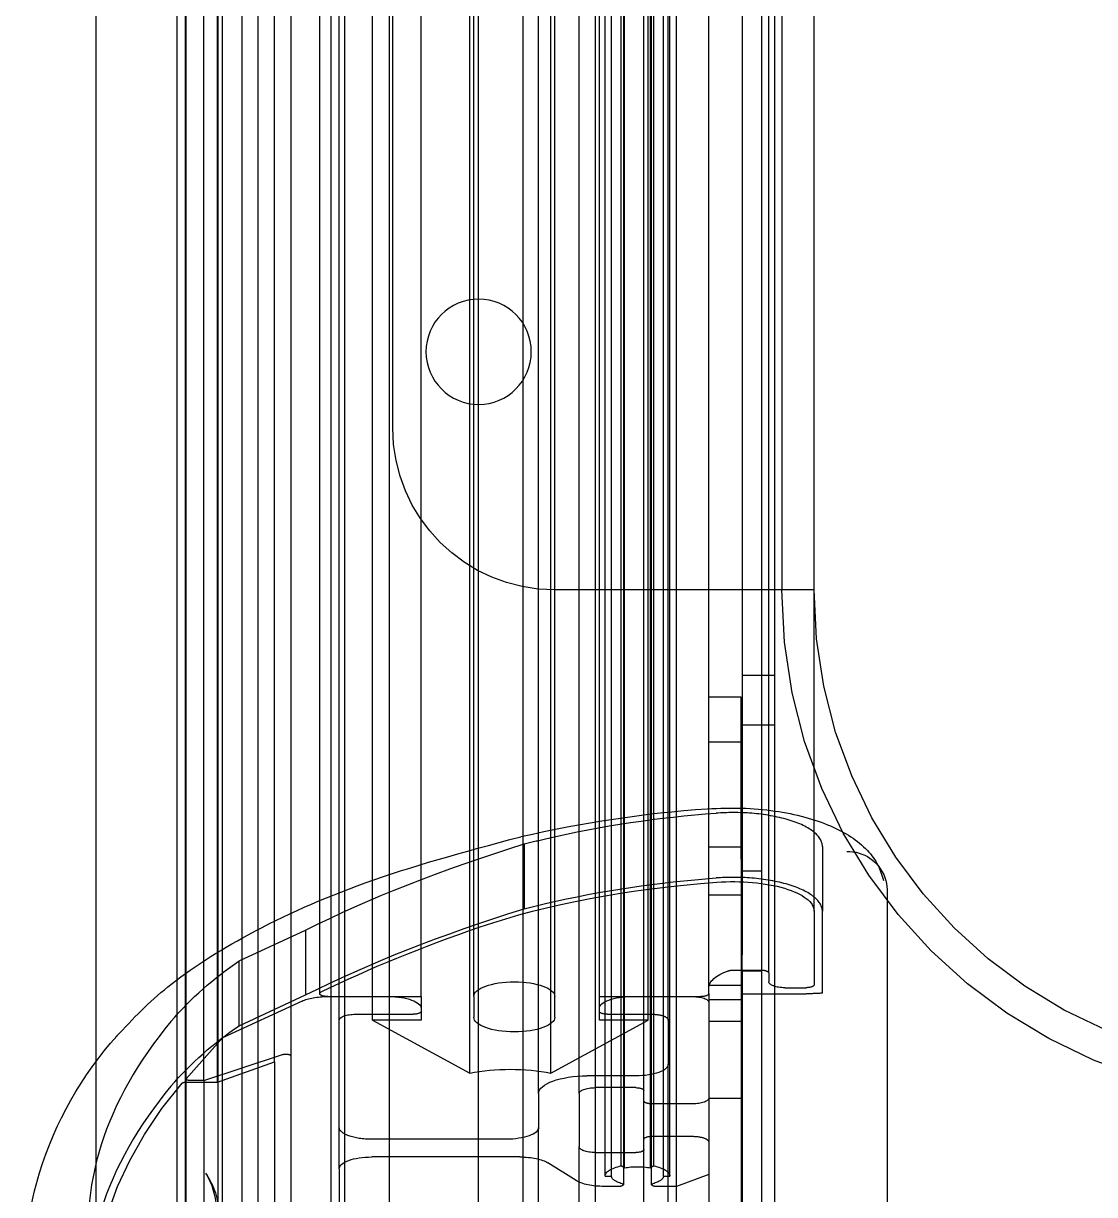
# Model space of a CAD drawing. Extents: x 2698 to 184165, y 3805 to 33846.
# Drawn here: x 162614.01 to 162620.62, y 29712.66 to 29719.89 of the extents above; entities that cross this region are included whole.
import ezdxf

# ---------------------------------------------------------------- set-up
doc = ezdxf.new("R2010")
doc.units = 0
doc.header["$LTSCALE"] = 2
doc.linetypes.add('HIDDEN2', pattern=[4.7625, 3.175, -1.5875])
doc.layers.get('0').update_dxf_attribs({"color": 252, "linetype": 'CONTINUOUS'})
doc.layers.add('_MCA-0-MIM', color=252, linetype='CONTINUOUS', lineweight=18)
for name, color, linetype in [('EMBOUT_90°', 252, 'CONTINUOUS'), ('JONC_ISOGAINE_20', 252, 'CONTINUOUS'), ('JONC_MAIN_COURAN', 252, 'CONTINUOUS'), ('Planogram', 252, 'CONTINUOUS'), ('PROFIL_ALCAN_20°', 252, 'CONTINUOUS'), ('T01264__', 252, 'CONTINUOUS'), ('X5B4009B+2', 252, 'CONTINUOUS'), ('X5C4000B+2', 252, 'CONTINUOUS')]:
    doc.layers.add(name, color=color, linetype=linetype)
doc.styles.get("Standard").update_dxf_attribs({"font": 'arial.ttf'})

# ---------------------------------------------------------------- blocks, each defined once
blk = doc.blocks.new('250 cm kasa')
at = {"layer": 'EMBOUT_90°', "linetype": 'HIDDEN2', "ltscale": 25.4}
for p, q in [((92.2341, 12.7576), (92.2341, 13.7576)), ((92.2341, 13.7576), (92.4341, 13.7576)), ((92.4341, 13.4826), (92.2341, 13.4826)), ((91.7332, 12.8371), (91.7332, 12.4371)), ((92.2341, 12.8326), (92.4341, 12.8326)), ((93.574, 12.8522), (93.574, 12.4522)), ((92.2341, 12.7576), (92.2341, 11.9276)), ((92.4341, 12.5376), (92.2341, 12.5376)), ((91.7332, 11.9313), (91.7332, 12.4371)), ((95.3327, 12.1306), (94.9231, 12.3204)), ((94.9231, 12.3204), (94.9231, 11.9204)), ((95.3327, 11.7306), (95.3327, 12.1306)), ((92.2341, 11.9776), (92.4341, 11.9776)), ((92.4341, 11.9285), (92.4341, 11.8912)), ((92.2341, 11.9276), (91.8332, 11.9276)), ((92.2341, 11.9276), (92.2341, 8.2076)), ((92.4341, 11.8912), (92.2341, 11.8912)), ((92.4341, 11.8912), (92.4341, 10.6376)), ((95.3327, 11.7306), (94.9231, 11.9204)), ((92.4341, 11.7576), (92.2341, 11.7576)), ((92.4341, 11.2826), (92.2341, 11.2826))]:
    blk.add_line(p, q, dxfattribs=at)
at = {"layer": 'EMBOUT_90°', "linetype": 'Continuous', "ltscale": 25.4}
blk.add_line((91.3332, 12.571), (91.3332, 8.2076), dxfattribs=at)
at = {"layer": 'EMBOUT_90°', "linetype": 'HIDDEN2', "ltscale": 25.4}
for centre, radius, start, end in [((91.9177, 6.2951), 6.7635, 76.97574, 86.01263), ((91.2324, 3.5834), 9.56, 75.82179, 76.63635), ((91.5759, 12.5632), 0.2428, 88.27456, 160.10862), ((91.9177, 5.8951), 6.7635, 76.97574, 86.01263), ((91.2324, 3.1834), 9.56, 75.82179, 76.63635), ((94.0924, 10.3095), 2.2033, 41.08046, 55.74161), ((94.0924, 9.9095), 2.2033, 41.08046, 55.74161), ((95.9184, 10.5552), 0.4623, 145.04343, 178.96713), ((95.9439, 10.5758), 0.473, 149.91052, 151.79997), ((94.392, 10.1536), 2.2723, 1.77302, 17.0906)]:
    blk.add_arc(centre, radius, start, end, dxfattribs=at)
at = {"layer": 'EMBOUT_90°', "linetype": 'Continuous', "ltscale": 25.4}
for centre, radius, start, end in [((91.9261, 5.6878), 7.3999, 76.97755, 85.98904), ((91.5759, 12.5632), 0.2428, 160.10862, 178.16379), ((94.392, 10.1536), 2.2723, 17.0906, 41.80912), ((95.9439, 10.5758), 0.473, 151.79997, 181.6842)]:
    blk.add_arc(centre, radius, start, end, dxfattribs=at)
at = {"layer": 'EMBOUT_90°', "linetype": 'HIDDEN2', "ltscale": 25.4}
for centre, major_axis, start_param, end_param in [((88.0093, 10.4896), (8.55, 0), 0.628983, 0.862108), ((88.0093, 10.0896), (8.55, 0), 0.628983, 0.862108), ((91.8332, 12.1096), (-0.5, 0), 1.369438, 1.570796)]:
    blk.add_ellipse(centre, major_axis=major_axis, ratio=0.36397, start_param=start_param, end_param=end_param, dxfattribs=at)
at = {"layer": 'EMBOUT_90°', "linetype": 'Continuous', "ltscale": 25.4}
for points, knots in [([(92.4437, 13.0695), (92.366, 13.0731), (92.2368, 13.0779), (92.0267, 13.0595), (91.8422, 13.0224), (91.6363, 12.9521), (91.4812, 12.8531), (91.3855, 12.7265), (91.3664, 12.6627), (91.3564, 12.627)], [0, 0, 0, 0, 0.152889, 0.297791, 0.435637, 0.566375, 0.80223, 0.90638, 1, 1, 1, 1]), ([(96.092, 11.661), (95.9849, 11.7765), (95.7842, 11.9854), (95.2734, 12.3129), (94.5489, 12.6376), (93.9605, 12.7995), (93.5935, 12.8973)], [0, 0, 0, 0, 0.207388, 0.444129, 0.708817, 1, 1, 1, 1])]:
    blk.add_open_spline(points, degree=3, knots=knots, dxfattribs=at)
at = {"layer": 'EMBOUT_90°', "linetype": 'HIDDEN2', "ltscale": 25.4}
for points, knots in [([(91.7332, 12.8371), (91.7332, 12.8651), (91.7486, 12.8959), (91.8201, 12.9544), (91.8763, 12.9814), (92.0127, 13.0219), (92.0918, 13.0353), (92.2462, 13.0477), (92.3214, 13.0471), (92.3881, 13.0422)], [0, 0, 0, 0, 0.25, 0.25, 0.5, 0.5, 0.75, 0.75, 1, 1, 1, 1]), ([(91.7332, 12.4371), (91.7332, 12.4651), (91.7486, 12.4959), (91.8201, 12.5544), (91.8763, 12.5814), (92.0127, 12.6219), (92.0918, 12.6353), (92.2462, 12.6477), (92.3214, 12.6471), (92.3881, 12.6422)], [0, 0, 0, 0, 0.25, 0.25, 0.5, 0.5, 0.75, 0.75, 1, 1, 1, 1]), ([(95.7533, 11.7574), (95.9552, 11.5118), (96.1015, 11.2557), (96.2663, 10.7338), (96.2849, 10.468), (96.1907, 9.9395), (96.0779, 9.6769), (95.783, 9.2457), (95.6329, 9.073), (95.4566, 8.9059)], [0, 0, 0, 0, 0.270843, 0.270843, 0.541686, 0.541686, 0.812529, 0.812529, 1, 1, 1, 1]), ([(95.7533, 11.3574), (95.9552, 11.1118), (96.1015, 10.8557), (96.2663, 10.3338), (96.2849, 10.068), (96.1907, 9.5395), (96.0779, 9.2769), (95.783, 8.8457), (95.6329, 8.673), (95.4566, 8.5059)], [0, 0, 0, 0, 0.270843, 0.270843, 0.541686, 0.541686, 0.812529, 0.812529, 1, 1, 1, 1])]:
    blk.add_open_spline(points, degree=3, knots=knots, dxfattribs=at)
at = {"layer": 'JONC_ISOGAINE_20', "linetype": 'HIDDEN2', "ltscale": 25.4}
for p, q in [((95.1141, 11.5081), (95.1141, 69.2706)), ((95.2141, 9.8171), (95.2141, 69.2706)), ((95.4621, 8.7973), (95.4621, 69.2706)), ((95.4666, 11.3814), (95.4666, 69.2706)), ((95.7141, 9.6351), (95.7141, 69.2706)), ((95.1141, 11.5081), (95.1141, 9.7261)), ((95.4666, 11.3814), (95.1141, 11.5081)), ((96.2141, 10.0901), (96.2141, 11.4572)), ((95.6651, 11.3814), (95.4666, 11.3814))]:
    blk.add_line(p, q, dxfattribs=at)
at = {"layer": 'JONC_ISOGAINE_20', "linetype": 'Continuous', "ltscale": 25.4}
blk.add_line((96.2141, 11.4572), (96.2141, 68.8706), dxfattribs=at)
at = {"layer": 'JONC_ISOGAINE_20', "linetype": 'HIDDEN2', "ltscale": 25.4}
for centre, major_axis, start_param, end_param in [((95.6651, 11.3741), (0.02, 0), 0.297632, 1.570796), ((84.1641, 10.0901), (-12.05, 0), 2.843603, 3.439225)]:
    blk.add_ellipse(centre, major_axis=major_axis, ratio=0.36397, start_param=start_param, end_param=end_param, dxfattribs=at)
at = {"layer": 'JONC_MAIN_COURAN', "linetype": 'HIDDEN2', "ltscale": 25.4}
for p, q in [((92.0641, 12.0558), (92.0641, 69.2706)), ((92.4341, 11.9649), (92.4341, 69.2706)), ((92.8091, 11.7647), (92.8091, 69.2706)), ((93.1091, 11.9103), (93.1091, 69.2706)), ((93.3841, 11.9103), (93.3841, 69.2706)), ((93.4091, 11.4371), (93.4091, 69.2706)), ((93.8841, 11.9103), (93.8841, 69.2706)), ((93.9091, 11.4371), (93.9091, 69.2706)), ((94.2091, 11.9103), (94.2091, 69.2706)), ((94.5091, 11.7647), (94.5091, 69.2706)), ((91.7841, 12.4379), (91.7841, 12.9983)), ((91.7841, 12.4379), (91.7841, 11.9831)), ((94.8352, 11.9285), (94.8352, 12.4876)), ((92.279, 12.074), (92.1141, 12.074)), ((92.0641, 12.0558), (92.0641, 12.0013)), ((91.9641, 11.9649), (91.8341, 11.9649)), ((92.4341, 11.9285), (92.4341, 11.9649)), ((93.1091, 11.9103), (92.4841, 11.9103)), ((93.1091, 11.7647), (93.1091, 11.9103)), ((93.3841, 11.7829), (93.3841, 11.9103)), ((93.8841, 11.9103), (93.8841, 11.7829)), ((94.7852, 11.9103), (94.2091, 11.9103)), ((94.2091, 11.9103), (94.2091, 11.7647)), ((93.4091, 11.4371), (92.8091, 11.7647)), ((92.8091, 11.7647), (93.1091, 11.7647)), ((94.5091, 11.7647), (93.9091, 11.4371)), ((94.2091, 11.7647), (94.5091, 11.7647))]:
    blk.add_line(p, q, dxfattribs=at)
at = {"layer": 'JONC_MAIN_COURAN', "linetype": 'Continuous', "ltscale": 25.4}
for p, q in [((91.7841, 12.9983), (91.7841, 68.8706)), ((94.8352, 12.4876), (94.8352, 68.8706))]:
    blk.add_line(p, q, dxfattribs=at)
at = {"layer": 'JONC_MAIN_COURAN', "linetype": 'HIDDEN2', "ltscale": 25.4}
for centre, major_axis, start_param, end_param in [((92.2841, 12.4379), (0.5, 0), 1.369868, 3.141593), ((91.7851, 11.5463), (3, 0), 0.81434, 1.369868), ((88.0102, 10.0904), (8.5, 0), 0.640546, 0.81434), ((92.1141, 12.0558), (0.05, 0), 1.570796, 3.141593), ((92.279, 12.0558), (0.05, 0), 0.795603, 1.570796), ((91.9641, 12.0013), (0.1, 0), 4.712389, 6.283185), ((92.0341, 11.9649), (0.4, 0), 0, 0.795603), ((93.6341, 11.9103), (-0.25, 0), 3.141593, 6.283185), ((91.8341, 11.9831), (-0.05, 0), 0, 1.570796), ((92.4841, 11.9285), (-0.05, 0), 0, 1.570796), ((94.7852, 11.9285), (-0.05, 0), 1.570796, 3.782138), ((93.6341, 11.7829), (0.25, 0), 3.141593, 6.283185), ((93.6591, 11.2795), (0.5, 0), 1.047198, 2.094395)]:
    blk.add_ellipse(centre, major_axis=major_axis, ratio=0.36397, start_param=start_param, end_param=end_param, dxfattribs=at)
at = {"layer": 'PROFIL_ALCAN_20°', "linetype": 'HIDDEN2', "ltscale": 25.4}
for p, q in [((92.6341, 10.7383), (92.6341, 69.2706)), ((92.6741, 10.802), (92.6741, 69.2706)), ((92.6841, 11.7647), (92.6841, 69.2706)), ((92.7141, 10.802), (92.7141, 69.2706)), ((92.7741, 10.865), (92.7741, 69.2706)), ((92.7873, 10.7493), (92.7873, 69.2706)), ((92.7941, 10.8524), (92.7941, 69.2706)), ((92.8341, 11.3298), (92.8341, 69.2706)), ((92.9541, 10.8524), (92.9541, 69.2706)), ((92.9608, 69.2706), (92.9608, 10.7493)), ((92.9741, 10.865), (92.9741, 69.2706)), ((93.0341, 10.802), (93.0341, 69.2706)), ((93.0741, 10.802), (93.0741, 69.2706)), ((93.1341, 8.2706), (93.1341, 69.2706)), ((93.2341, 11.3116), (93.2341, 69.2706)), ((93.4841, 11.3116), (93.4841, 69.2706)), ((93.5791, 8.5254), (93.5791, 69.2706)), ((93.8541, 8.398), (93.8541, 69.2706)), ((94.4041, 8.398), (94.4041, 69.2706)), ((94.6791, 8.5254), (94.6791, 69.2706)), ((94.7141, 11.7647), (94.7141, 69.2706)), ((94.7641, 9.8393), (94.7641, 69.2706)), ((95.0141, 69.2706), (95.0141, 11.5445)), ((95.3141, 9.7174), (95.3141, 69.2706)), ((95.5498, 11.3931), (95.5498, 69.2706)), ((95.6637, 9.6355), (95.6637, 69.2706)), ((95.4341, 11.6555), (95.4341, 12.1892)), ((95.6599, 11.4003), (95.6599, 12.043)), ((92.9091, 11.9103), (92.5341, 11.9103)), ((94.7869, 11.9103), (94.4091, 11.9103)), ((94.9441, 11.8825), (95.4341, 11.6555)), ((93.0591, 11.8011), (92.7841, 11.8011)), ((94.6141, 11.8011), (94.2591, 11.8011)), ((92.6841, 11.7647), (92.6841, 11.4936)), ((94.7141, 11.1023), (94.7141, 11.7647)), ((95.4341, 8.5254), (95.4341, 11.6555)), ((95.4341, 11.6555), (95.6589, 11.4026)), ((95.0141, 11.5445), (95.0141, 9.6901)), ((95.5498, 11.3931), (95.0642, 11.5526)), ((92.6841, 9.8029), (92.6841, 11.4936)), ((92.8841, 11.4208), (93.1841, 11.4208)), ((95.5498, 11.3931), (95.5498, 8.7878)), ((95.5498, 11.3931), (95.6399, 11.3931)), ((95.6599, 8.7806), (95.6599, 11.4003)), ((92.8341, 11.2661), (92.8341, 11.3298)), ((92.8841, 11.348), (93.1341, 11.348)), ((93.2341, 11.3116), (93.2341, 10.984)), ((93.4841, 11.3116), (93.4841, 11.1023)), ((92.5345, 11.2479), (92.7841, 11.2479)), ((92.8341, 11.0295), (92.8341, 11.2661)), ((93.4841, 8.8548), (93.4841, 11.1023)), ((94.7141, 10.8475), (94.7141, 11.1023)), ((92.7841, 11.0477), (92.5345, 11.0477)), ((92.8341, 10.9658), (92.8341, 11.0295)), ((93.6841, 11.0295), (94.5141, 11.0295)), ((92.8341, 8.873), (92.8341, 10.9658)), ((93.1341, 10.9476), (92.8841, 10.9476)), ((93.2341, 8.8548), (93.2341, 10.984)), ((93.5995, 10.9203), (94.5141, 10.9203)), ((92.7741, 10.865), (92.7941, 10.8524)), ((92.9541, 10.8524), (92.9741, 10.865)), ((93.2531, 10.7747), (93.4263, 10.8839)), ((94.7141, 10.8475), (94.7141, 10.0031)), ((92.4341, 10.8111), (92.6341, 10.7383)), ((92.7141, 10.802), (92.6741, 10.802)), ((93.0741, 10.802), (93.0341, 10.802)), ((92.6341, 9.9667), (92.6341, 10.7383)), ((92.6341, 10.7383), (92.7615, 10.7383)), ((92.7788, 10.742), (92.7846, 10.7456)), ((92.9635, 10.7456), (92.9693, 10.742)), ((92.9866, 10.7383), (93.0799, 10.7383))]:
    blk.add_line(p, q, dxfattribs=at)
at = {"layer": 'PROFIL_ALCAN_20°', "linetype": 'Continuous', "ltscale": 25.4}
for p, q in [((95.4341, 12.1892), (95.4341, 68.8706)), ((95.6599, 12.043), (95.6599, 68.8706))]:
    blk.add_line(p, q, dxfattribs=at)
at = {"layer": 'PROFIL_ALCAN_20°', "linetype": 'HIDDEN2', "ltscale": 25.4}
for centre, major_axis, start_param, end_param in [((92.5341, 11.8739), (-0.1, 0), 4.712389, 6.283185), ((92.9091, 11.8375), (-0.2, 0), 3.141593, 4.712389), ((94.4091, 11.8375), (-0.2, 0), 4.712389, 6.283185), ((94.7869, 11.8375), (0.2, 0), 0.665969, 1.570796), ((92.7841, 11.7647), (0.1, 0), 1.570796, 3.141593), ((93.0591, 11.8193), (0.05, 0), 4.712389, 6.283185), ((94.2591, 11.8193), (0.05, 0), 3.141593, 4.712389), ((94.6141, 11.7647), (0.1, 0), 0, 1.570796), ((95.0441, 11.5445), (-0.03, 0), 3.978041, 6.283185), ((92.8841, 11.4936), (-0.2, 0), 0, 1.570796), ((93.1841, 11.3116), (-0.3, 0), 3.141593, 4.712389), ((95.6399, 11.4003), (-0.02, 0), 1.570796, 3.454514), ((92.5345, 11.2844), (-0.1004, 0), 0, 1.570796), ((92.8841, 11.3298), (-0.05, 0), 4.712389, 6.283185), ((93.1341, 11.3116), (-0.1, 0), 3.141593, 4.712389), ((92.7841, 11.2661), (-0.05, 0), 1.570796, 3.141593), ((93.6841, 11.1023), (-0.2, 0), 0, 1.570796), ((94.5141, 11.1023), (-0.2, 0), 1.570796, 3.141593), ((92.5345, 11.0111), (0.1004, 0), 1.570796, 3.141593), ((92.7841, 11.0295), (0.05, 0), 0, 1.570796), ((92.8841, 10.9658), (0.05, 0), 3.141593, 4.712389), ((93.1341, 10.984), (0.1, 0), 4.712389, 6.283185), ((93.5995, 10.8475), (-0.2, 0), 4.712389, 5.759586), ((94.5141, 10.8475), (-0.2, 0), 3.141593, 4.712389), ((92.8741, 10.802), (-0.2, 0), 5.235988, 6.283185), ((92.8741, 10.802), (-0.16, 0), 4.18879, 5.235988), ((92.8741, 10.802), (-0.2, 0), 3.141593, 4.18879), ((92.8741, 10.802), (0.16, 0), 3.141593, 4.077449), ((92.8741, 10.802), (0.16, 0), 5.347329, 6.283185), ((93.0799, 10.8111), (0.2, 0), 4.712389, 5.759586), ((92.7615, 10.7456), (0.02, 0), 4.712389, 5.759587), ((92.7673, 10.7493), (-0.02, 0), 2.617994, 4.077449), ((92.9808, 10.7493), (0.02, 0), 2.205736, 3.665191), ((92.9866, 10.7456), (0.02, 0), 3.665191, 4.712389)]:
    blk.add_ellipse(centre, major_axis=major_axis, ratio=0.36397, start_param=start_param, end_param=end_param, dxfattribs=at)
at = {"layer": 'T01264__', "linetype": 'HIDDEN2', "ltscale": 25.4}
for p, q in [((91.9841, 55.4706), (91.9841, 14.4206)), ((94.3841, 15.4206), (94.3841, 54.4706)), ((91.7841, 14.4206), (92.0841, 14.4206)), ((92.0841, 14.4206), (93.3841, 14.4206))]:
    blk.add_line(p, q, dxfattribs=at)
blk.add_circle((93.8541, 15.8906), 0.325, dxfattribs=at)
for centre, radius in [((93.3841, 15.4206), 1), ((88.8341, 14.4206), 2.95), ((88.8341, 14.4206), 3.15)]:
    blk.add_arc(centre, radius, 270, 0, dxfattribs=at)
at = {"layer": 'X5B4009B+2', "linetype": 'HIDDEN2', "ltscale": 25.4}
for p, q in [((92.1091, 56.2689), (92.1091, 12.1689)), ((92.2291, 56.2689), (92.2291, 12.1689)), ((92.2291, 13.8949), (92.1091, 13.8949)), ((92.1091, 13.5849), (92.2291, 13.5849)), ((92.1091, 12.6846), (92.2291, 12.6846)), ((92.1091, 12.1689), (92.1091, 12.0689)), ((92.2291, 12.0689), (92.2291, 12.1689)), ((92.1091, 12.0689), (92.1091, 9.0023)), ((92.2291, 12.0689), (92.1091, 12.0689)), ((92.1091, 12.0689), (92.1091, 12.0689)), ((92.2291, 12.0689), (92.2291, 9.0023)), ((92.2291, 12.0689), (92.2291, 12.0689))]:
    blk.add_line(p, q, dxfattribs=at)
at = {"layer": 'X5C4000B+2', "linetype": 'HIDDEN2', "ltscale": 25.4}
for p, q in [((92.0291, 66.2077), (92.0291, 9.4414)), ((92.1091, 13.8949), (92.0291, 13.8949)), ((92.0291, 13.5849), (92.1091, 13.5849))]:
    blk.add_line(p, q, dxfattribs=at)
at = {"layer": 'Planogram'}
for tag, p, height in [('KILITLI', (5.0163, 93.5299), 0.1), ('ALAN', (5.0163, 92.5299), 0.5), ('TIP', (5.0163, 91.5299), 0.5), ('ALT_TIP', (5.0163, 90.5299), 0.5), ('TANIM', (5.0163, 89.5299), 0.5), ('ALT_TANIM', (5.0163, 88.5299), 0.5), ('KAPAK', (5.0163, 87.5299), 0.5), ('YAPI', (5.0163, 86.5299), 0.5), ('KULLANIM_SEKLI', (5.0163, 85.5299), 0.5), ('KULLANIM', (5.0163, 84.5299), 0.5), ('DERINLIK', (5.0163, 83.5299), 0.5), ('UZUNLUK', (5.0163, 82.5299), 0.5), ('YUKSEKLIK', (5.0163, 81.5299), 0.5)]:
    blk.add_attdef(tag, p, '', height=height, dxfattribs=at)
blk = doc.blocks.new('ZEMİN KAT')
at = {"linetype": 'Continuous', "xscale": -1}
blk.add_blockref('250 cm kasa', (170137.2349, 29701.9724), dxfattribs=at)
for tag, p in [('PLN_ID', (172923.0706, 31560.2051)), ('UNITE_SAYISI', (174194.9469, 31176.653)), ('FORMAT', (174194.7527, 31176.8957)), ('PLANOGRAM_ADI', (174195.2762, 31176.2405)), ('GRUP', (174195.1125, 31176.4403)), ('PLN_ID', (173932.9621, 31088.798)), ('UNITE_SAYISI', (173764.2245, 30846.0265)), ('FORMAT', (173764.0303, 30846.2692)), ('PLANOGRAM_ADI', (173764.5537, 30845.6141)), ('GRUP', (173764.3901, 30845.8138)), ('PLN_ID', (173765.4314, 30824.2316)), ('PLN_ID', (173999.9017, 30002.6564)), ('UNITE_SAYISI', (170580.7787, 29917.2412)), ('FORMAT', (170580.5846, 29917.4839)), ('PLANOGRAM_ADI', (170581.108, 29916.8287)), ('GRUP', (170580.9444, 29917.0285)), ('PLN_ID', (170581.9856, 29895.4463)), ('UNITE_SAYISI', (169488.9659, 29510.3477)), ('FORMAT', (169488.7717, 29510.5904)), ('PLANOGRAM_ADI', (169489.2952, 29509.9352)), ('GRUP', (169489.1315, 29510.135)), ('PLN_ID', (169490.1728, 29488.5528)), ('UNITE_SAYISI', (173143.6062, 29324.158)), ('FORMAT', (173143.4121, 29324.4007)), ('PLANOGRAM_ADI', (173143.9355, 29323.7456)), ('GRUP', (173143.7719, 29323.9453)), ('PLN_ID', (173144.8131, 29302.3631))]:
    blk.add_attdef(tag, p, '', height=0.162, rotation=35.41823)
at = {"color": 252}
for tag, p in [('UNITE_SAYISI', (173517.8206, 30361.6406)), ('FORMAT', (173517.6264, 30361.8833)), ('PLANOGRAM_ADI', (173518.1499, 30361.2281)), ('GRUP', (173517.9862, 30361.4279)), ('PLN_ID', (173519.0275, 30339.8457)), ('UNITE_SAYISI', (174014.9028, 29570.9732)), ('FORMAT', (174014.7086, 29571.2159)), ('PLANOGRAM_ADI', (174015.2321, 29570.5607)), ('GRUP', (174015.0684, 29570.7605)), ('PLN_ID', (174016.1097, 29549.1783))]:
    blk.add_attdef(tag, p, '', height=0.162, rotation=35.41823, dxfattribs=at)
at = {"layer": 'Planogram'}
for tag, p, height, rotation in [('YUKSEKLIK', (172905.0485, 31699.5727), 0.5, 180), ('YUKSEKLIK', (173410.0485, 31699.5727), 0.5, 180), ('UZUNLUK', (172905.0485, 31698.5727), 0.5, 180), ('UZUNLUK', (173410.0485, 31698.5727), 0.5, 180), ('DERINLIK', (172905.0485, 31697.5727), 0.5, 180), ('DERINLIK', (173410.0485, 31697.5727), 0.5, 180), ('KULLANIM', (172905.0485, 31696.5727), 0.5, 180), ('KULLANIM', (173410.0485, 31696.5727), 0.5, 180), ('KULLANIM_SEKLI', (172905.0485, 31695.5727), 0.5, 180), ('KULLANIM_SEKLI', (173410.0485, 31695.5727), 0.5, 180), ('YAPI', (172905.0485, 31694.5727), 0.5, 180), ('YAPI', (173410.0485, 31694.5727), 0.5, 180), ('KAPAK', (172905.0485, 31693.5727), 0.5, 180), ('KAPAK', (173410.0485, 31693.5727), 0.5, 180), ('ALT_TANIM', (172905.0485, 31692.5727), 0.5, 180), ('ALT_TANIM', (173410.0485, 31692.5727), 0.5, 180), ('TANIM', (172905.0485, 31691.5727), 0.5, 180), ('TANIM', (173410.0485, 31691.5727), 0.5, 180), ('ALT_TIP', (172905.0485, 31690.5727), 0.5, 180), ('ALT_TIP', (173410.0485, 31690.5727), 0.5, 180), ('TIP', (172905.0485, 31689.5727), 0.5, 180), ('TIP', (173410.0485, 31689.5727), 0.5, 180), ('ALAN', (172905.0485, 31688.5727), 0.5, 180), ('ALAN', (173410.0485, 31688.5727), 0.5, 180), ('KILITLI', (172905.0485, 31687.5727), 0.1, 180), ('KILITLI', (173410.0485, 31687.5727), 0.1, 180), ('YUKSEKLIK', (173413.3907, 31616), 0.5, 270), ('YAPI', (173418.3907, 31616), 0.5, 270), ('ALT_TANIM', (173420.3907, 31616), 0.5, 270), ('TANIM', (173421.3907, 31616), 0.5, 270), ('ALT_TIP', (173422.3907, 31616), 0.5, 270), ('TIP', (173423.3907, 31616), 0.5, 270), ('ALAN', (173424.3907, 31616), 0.5, 270), ('KILITLI', (173425.3907, 31616), 0.1, 270), ('UZUNLUK', (173414.3907, 31616), 0.5, 270), ('DERINLIK', (173415.3907, 31616), 0.5, 270), ('KULLANIM', (173416.3907, 31616), 0.5, 270), ('KULLANIM_SEKLI', (173417.3907, 31616), 0.5, 270), ('KAPAK', (173419.3907, 31616), 0.5, 270), ('YUKSEKLIK', (173511.9798, 31599.425), 0.5, 180), ('YUKSEKLIK', (174141.9798, 31599.425), 0.5, 180), ('UZUNLUK', (173511.9798, 31598.425), 0.5, 180), ('UZUNLUK', (174141.9798, 31598.425), 0.5, 180), ('DERINLIK', (173511.9798, 31597.425), 0.5, 180), ('DERINLIK', (174141.9798, 31597.425), 0.5, 180), ('KULLANIM', (173511.9798, 31596.425), 0.5, 180), ('KULLANIM', (174141.9798, 31596.425), 0.5, 180), ('KULLANIM_SEKLI', (173511.9798, 31595.425), 0.5, 180), ('KULLANIM_SEKLI', (174141.9798, 31595.425), 0.5, 180), ('YAPI', (173511.9798, 31594.425), 0.5, 180), ('YAPI', (174141.9798, 31594.425), 0.5, 180), ('KAPAK', (173511.9798, 31593.425), 0.5, 180), ('KAPAK', (174141.9798, 31593.425), 0.5, 180), ('ALT_TANIM', (173511.9798, 31592.425), 0.5, 180), ('ALT_TANIM', (174141.9798, 31592.425), 0.5, 180), ('TANIM', (173511.9798, 31591.425), 0.5, 180), ('TANIM', (174141.9798, 31591.425), 0.5, 180), ('ALT_TIP', (173511.9798, 31590.425), 0.5, 180), ('ALT_TIP', (174141.9798, 31590.425), 0.5, 180), ('TIP', (173511.9798, 31589.425), 0.5, 180), ('TIP', (174141.9798, 31589.425), 0.5, 180), ('ALAN', (173511.9798, 31588.425), 0.5, 180), ('ALAN', (174141.9798, 31588.425), 0.5, 180), ('KILITLI', (173511.9798, 31587.425), 0.1, 180), ('KILITLI', (174141.9798, 31587.425), 0.1, 180), ('YUKSEKLIK', (173413.3907, 31517), 0.5, 270), ('UZUNLUK', (173414.3907, 31517), 0.5, 270), ('DERINLIK', (173415.3907, 31517), 0.5, 270), ('KULLANIM', (173416.3907, 31517), 0.5, 270), ('KULLANIM_SEKLI', (173417.3907, 31517), 0.5, 270), ('YAPI', (173418.3907, 31517), 0.5, 270), ('KAPAK', (173419.3907, 31517), 0.5, 270), ('ALT_TANIM', (173420.3907, 31517), 0.5, 270), ('TANIM', (173421.3907, 31517), 0.5, 270), ('ALT_TIP', (173422.3907, 31517), 0.5, 270), ('TIP', (173423.3907, 31517), 0.5, 270), ('ALAN', (173424.3907, 31517), 0.5, 270), ('KILITLI', (173425.3907, 31517), 0.1, 270), ('YUKSEKLIK', (174167.3239, 31514.1055), 0.5, 270), ('UZUNLUK', (174168.3239, 31514.1055), 0.5, 270), ('DERINLIK', (174169.3239, 31514.1055), 0.5, 270), ('KULLANIM', (174170.3239, 31514.1055), 0.5, 270), ('KULLANIM_SEKLI', (174171.3239, 31514.1055), 0.5, 270), ('YAPI', (174172.3239, 31514.1055), 0.5, 270), ('KAPAK', (174173.3239, 31514.1055), 0.5, 270), ('ALT_TANIM', (174174.3239, 31514.1055), 0.5, 270), ('TANIM', (174175.3239, 31514.1055), 0.5, 270), ('ALT_TIP', (174176.3239, 31514.1055), 0.5, 270), ('TIP', (174177.3239, 31514.1055), 0.5, 270), ('ALAN', (174178.3239, 31514.1055), 0.5, 270), ('KILITLI', (174179.3239, 31514.1055), 0.1, 270), ('KULLANIM_SEKLI', (174251.8966, 31259.1055), 0.5, 90), ('YUKSEKLIK', (174255.8966, 31259.1055), 0.5, 90), ('ALT_TANIM', (174248.8966, 31259.1055), 0.5, 90), ('KULLANIM', (174252.8966, 31259.1055), 0.5, 90), ('UZUNLUK', (174254.8966, 31259.1055), 0.5, 90), ('DERINLIK', (174253.8966, 31259.1055), 0.5, 90), ('ALT_TIP', (174246.8966, 31259.1055), 0.5, 90), ('KAPAK', (174249.8966, 31259.1055), 0.5, 90), ('TANIM', (174247.8966, 31259.1055), 0.5, 90), ('ALAN', (174244.8966, 31259.1055), 0.5, 90), ('YAPI', (174250.8966, 31259.1055), 0.5, 90), ('TIP', (174245.8966, 31259.1055), 0.5, 90), ('KILITLI', (174243.8966, 31259.1055), 0.1, 90), ('KULLANIM_SEKLI', (173992.3098, 30934.2413), 0.5, 90), ('YUKSEKLIK', (173996.3098, 30934.2413), 0.5, 90), ('ALT_TANIM', (173989.3098, 30934.2413), 0.5, 90), ('KULLANIM', (173993.3098, 30934.2413), 0.5, 90), ('UZUNLUK', (173995.3098, 30934.2413), 0.5, 90), ('DERINLIK', (173994.3098, 30934.2413), 0.5, 90), ('ALT_TIP', (173987.3098, 30934.2413), 0.5, 90), ('KAPAK', (173990.3098, 30934.2413), 0.5, 90), ('TANIM', (173988.3098, 30934.2413), 0.5, 90), ('ALAN', (173985.3098, 30934.2413), 0.5, 90), ('YAPI', (173991.3098, 30934.2413), 0.5, 90), ('TIP', (173986.3098, 30934.2413), 0.5, 90), ('KILITLI', (173984.3098, 30934.2413), 0.1, 90), ('YUKSEKLIK', (173907.737, 30934.2413), 0.5, 270), ('UZUNLUK', (173908.737, 30934.2413), 0.5, 270), ('DERINLIK', (173909.737, 30934.2413), 0.5, 270), ('KULLANIM', (173910.737, 30934.2413), 0.5, 270), ('KULLANIM_SEKLI', (173911.737, 30934.2413), 0.5, 270), ('YAPI', (173912.737, 30934.2413), 0.5, 270), ('KAPAK', (173913.737, 30934.2413), 0.5, 270), ('ALT_TANIM', (173914.737, 30934.2413), 0.5, 270), ('TANIM', (173915.737, 30934.2413), 0.5, 270), ('ALT_TIP', (173916.737, 30934.2413), 0.5, 270), ('TIP', (173917.737, 30934.2413), 0.5, 270), ('ALAN', (173918.737, 30934.2413), 0.5, 270), ('KILITLI', (173919.737, 30934.2413), 0.1, 270), ('YUKSEKLIK', (169421.8066, 30001.8837), 0.5, 270), ('UZUNLUK', (169422.8066, 30001.8837), 0.5, 270), ('DERINLIK', (169423.8066, 30001.8837), 0.5, 270), ('KULLANIM', (169424.8066, 30001.8837), 0.5, 270), ('KULLANIM_SEKLI', (169425.8066, 30001.8837), 0.5, 270), ('YAPI', (169426.8066, 30001.8837), 0.5, 270), ('KAPAK', (169427.8066, 30001.8837), 0.5, 270), ('ALT_TANIM', (169428.8066, 30001.8837), 0.5, 270), ('TANIM', (169429.8066, 30001.8837), 0.5, 270), ('ALT_TIP', (169430.8066, 30001.8837), 0.5, 270), ('TIP', (169431.8066, 30001.8837), 0.5, 270), ('ALAN', (169432.8066, 30001.8837), 0.5, 270), ('KILITLI', (169433.8066, 30001.8837), 0.1, 270), ('YUKSEKLIK', (169420.3794, 29996.8837), 0.5, 270), ('UZUNLUK', (169421.3794, 29996.8837), 0.5, 270), ('DERINLIK', (169422.3794, 29996.8837), 0.5, 270), ('KULLANIM', (169423.3794, 29996.8837), 0.5, 270), ('KULLANIM_SEKLI', (169424.3794, 29996.8837), 0.5, 270), ('YAPI', (169425.3794, 29996.8837), 0.5, 270), ('KAPAK', (169426.3794, 29996.8837), 0.5, 270), ('ALT_TANIM', (169427.3794, 29996.8837), 0.5, 270), ('TANIM', (169428.3794, 29996.8837), 0.5, 270), ('ALT_TIP', (169429.3794, 29996.8837), 0.5, 270), ('TIP', (169430.3794, 29996.8837), 0.5, 270), ('ALAN', (169431.3794, 29996.8837), 0.5, 270), ('KILITLI', (169432.3794, 29996.8837), 0.1, 270), ('YUKSEKLIK', (169420.3794, 29746.8837), 0.5, 270), ('YAPI', (169425.3794, 29746.8837), 0.5, 270), ('ALT_TANIM', (169427.3794, 29746.8837), 0.5, 270), ('TANIM', (169428.3794, 29746.8837), 0.5, 270), ('ALT_TIP', (169429.3794, 29746.8837), 0.5, 270), ('TIP', (169430.3794, 29746.8837), 0.5, 270), ('ALAN', (169431.3794, 29746.8837), 0.5, 270), ('KILITLI', (169432.3794, 29746.8837), 0.1, 270), ('UZUNLUK', (169421.3794, 29746.8837), 0.5, 270), ('DERINLIK', (169422.3794, 29746.8837), 0.5, 270), ('KULLANIM', (169423.3794, 29746.8837), 0.5, 270), ('KULLANIM_SEKLI', (169424.3794, 29746.8837), 0.5, 270), ('KAPAK', (169426.3794, 29746.8837), 0.5, 270), ('YUKSEKLIK', (169421.8066, 29496.8837), 0.5, 270), ('YAPI', (169426.8066, 29496.8837), 0.5, 270), ('ALT_TANIM', (169428.8066, 29496.8837), 0.5, 270), ('TANIM', (169429.8066, 29496.8837), 0.5, 270), ('ALT_TIP', (169430.8066, 29496.8837), 0.5, 270), ('TIP', (169431.8066, 29496.8837), 0.5, 270), ('ALAN', (169432.8066, 29496.8837), 0.5, 270), ('KILITLI', (169433.8066, 29496.8837), 0.1, 270), ('UZUNLUK', (169422.8066, 29496.8837), 0.5, 270), ('DERINLIK', (169423.8066, 29496.8837), 0.5, 270), ('KULLANIM', (169424.8066, 29496.8837), 0.5, 270), ('KULLANIM_SEKLI', (169425.8066, 29496.8837), 0.5, 270), ('KAPAK', (169427.8066, 29496.8837), 0.5, 270)]:
    blk.add_attdef(tag, p, '', height=height, rotation=rotation, dxfattribs=at)
for tag, p, height in [('KILITLI', (173761.9798, 31527.6316), 0.1), ('ALAN', (173761.9798, 31526.6316), 0.5), ('TIP', (173761.9798, 31525.6316), 0.5), ('ALT_TIP', (173761.9798, 31524.6316), 0.5), ('TANIM', (173761.9798, 31523.6316), 0.5), ('ALT_TANIM', (173761.9798, 31522.6316), 0.5), ('KILITLI', (173511.9798, 31522.8522), 0.1), ('ALAN', (173511.9798, 31521.8522), 0.5), ('KAPAK', (173761.9798, 31521.6316), 0.5), ('TIP', (173511.9798, 31520.8522), 0.5), ('YAPI', (173761.9798, 31520.6316), 0.5), ('ALT_TIP', (173511.9798, 31519.8522), 0.5), ('KULLANIM_SEKLI', (173761.9798, 31519.6316), 0.5), ('TANIM', (173511.9798, 31518.8522), 0.5), ('KULLANIM', (173761.9798, 31518.6316), 0.5), ('ALT_TANIM', (173511.9798, 31517.8522), 0.5), ('DERINLIK', (173761.9798, 31517.6316), 0.5), ('KAPAK', (173511.9798, 31516.8522), 0.5), ('UZUNLUK', (173761.9798, 31516.6316), 0.5), ('YAPI', (173511.9798, 31515.8522), 0.5), ('YUKSEKLIK', (173761.9798, 31515.6316), 0.5), ('KULLANIM_SEKLI', (173511.9798, 31514.8522), 0.5), ('KULLANIM', (173511.9798, 31513.8522), 0.5), ('DERINLIK', (173511.9798, 31512.8522), 0.5), ('UZUNLUK', (173511.9798, 31511.8522), 0.5), ('YUKSEKLIK', (173511.9798, 31510.8522), 0.5), ('KILITLI', (173279.2736, 29267.9066), 0.1), ('ALAN', (173279.2736, 29266.9066), 0.5), ('TIP', (173279.2736, 29265.9066), 0.5), ('ALT_TIP', (173279.2736, 29264.9066), 0.5), ('TANIM', (173279.2736, 29263.9066), 0.5), ('ALT_TANIM', (173279.2736, 29262.9066), 0.5), ('KAPAK', (173279.2736, 29261.9066), 0.5), ('YAPI', (173279.2736, 29260.9066), 0.5), ('KULLANIM_SEKLI', (173279.2736, 29259.9066), 0.5), ('KULLANIM', (173279.2736, 29258.9066), 0.5), ('DERINLIK', (173279.2736, 29257.9066), 0.5), ('UZUNLUK', (173279.2736, 29256.9066), 0.5), ('YUKSEKLIK', (173279.2736, 29255.9066), 0.5)]:
    blk.add_attdef(tag, p, '', height=height, dxfattribs=at)
at = {"layer": 'Planogram', "color": 252}
for tag, p, height in [('KILITLI', (173023.253, 31230.9593), 0.1), ('KILITLI', (173383.3794, 31230.9593), 0.1), ('ALAN', (173023.253, 31229.9593), 0.5), ('ALAN', (173383.3794, 31229.9593), 0.5), ('TIP', (173023.253, 31228.9593), 0.5), ('TIP', (173383.3794, 31228.9593), 0.5), ('ALT_TIP', (173023.253, 31227.9593), 0.5), ('ALT_TIP', (173383.3794, 31227.9593), 0.5), ('TANIM', (173023.253, 31226.9593), 0.5), ('TANIM', (173383.3794, 31226.9593), 0.5), ('ALT_TANIM', (173023.253, 31225.9593), 0.5), ('ALT_TANIM', (173383.3794, 31225.9593), 0.5), ('KAPAK', (173023.253, 31224.9593), 0.5), ('KAPAK', (173383.3794, 31224.9593), 0.5), ('YAPI', (173023.253, 31223.9593), 0.5), ('YAPI', (173383.3794, 31223.9593), 0.5), ('KULLANIM_SEKLI', (173023.253, 31222.9593), 0.5), ('KULLANIM_SEKLI', (173383.3794, 31222.9593), 0.5), ('KULLANIM', (173023.253, 31221.9593), 0.5), ('KULLANIM', (173383.3794, 31221.9593), 0.5), ('DERINLIK', (173023.253, 31220.9593), 0.5), ('DERINLIK', (173383.3794, 31220.9593), 0.5), ('UZUNLUK', (173023.253, 31219.9593), 0.5), ('UZUNLUK', (173383.3794, 31219.9593), 0.5), ('YUKSEKLIK', (173023.253, 31218.9593), 0.5), ('YUKSEKLIK', (173383.3794, 31218.9593), 0.5), ('KILITLI', (173023.253, 30404.9593), 0.1), ('ALAN', (173023.253, 30403.9593), 0.5), ('TIP', (173023.253, 30402.9593), 0.5), ('ALT_TIP', (173023.253, 30401.9593), 0.5), ('TANIM', (173023.253, 30400.9593), 0.5), ('ALT_TANIM', (173023.253, 30399.9593), 0.5), ('KAPAK', (173023.253, 30398.9593), 0.5), ('YAPI', (173023.253, 30397.9593), 0.5), ('KULLANIM_SEKLI', (173023.253, 30396.9593), 0.5), ('KULLANIM', (173023.253, 30395.9593), 0.5), ('DERINLIK', (173023.253, 30394.9593), 0.5), ('UZUNLUK', (173023.253, 30393.9593), 0.5), ('YUKSEKLIK', (173023.253, 30392.9593), 0.5), ('KILITLI', (173385.253, 30354.9593), 0.1), ('ALAN', (173385.253, 30353.9593), 0.5), ('TIP', (173385.253, 30352.9593), 0.5), ('ALT_TIP', (173385.253, 30351.9593), 0.5), ('TANIM', (173385.253, 30350.9593), 0.5), ('ALT_TANIM', (173385.253, 30349.9593), 0.5), ('KAPAK', (173385.253, 30348.9593), 0.5), ('YAPI', (173385.253, 30347.9593), 0.5), ('KULLANIM_SEKLI', (173385.253, 30346.9593), 0.5), ('KULLANIM', (173385.253, 30345.9593), 0.5), ('DERINLIK', (173385.253, 30344.9593), 0.5), ('UZUNLUK', (173385.253, 30343.9593), 0.5), ('YUKSEKLIK', (173385.253, 30342.9593), 0.5)]:
    blk.add_attdef(tag, p, '', height=height, dxfattribs=at)
for tag, p, height, rotation in [('YUKSEKLIK', (173386.6802, 31217.5321), 0.5, 270), ('YAPI', (173391.6802, 31217.5321), 0.5, 270), ('ALT_TANIM', (173393.6802, 31217.5321), 0.5, 270), ('TANIM', (173394.6802, 31217.5321), 0.5, 270), ('ALT_TIP', (173395.6802, 31217.5321), 0.5, 270), ('TIP', (173396.6802, 31217.5321), 0.5, 270), ('ALAN', (173397.6802, 31217.5321), 0.5, 270), ('KILITLI', (173398.6802, 31217.5321), 0.1, 270), ('UZUNLUK', (173387.6802, 31217.5321), 0.5, 270), ('DERINLIK', (173388.6802, 31217.5321), 0.5, 270), ('KULLANIM', (173389.6802, 31217.5321), 0.5, 270), ('KULLANIM_SEKLI', (173390.6802, 31217.5321), 0.5, 270), ('KAPAK', (173392.6802, 31217.5321), 0.5, 270), ('KULLANIM_SEKLI', (173103.8257, 31032.5321), 0.5, 90), ('KULLANIM_SEKLI', (173202.8257, 31032.5321), 0.5, 90), ('YUKSEKLIK', (173107.8257, 31032.5321), 0.5, 90), ('YUKSEKLIK', (173206.8257, 31032.5321), 0.5, 90), ('ALT_TANIM', (173100.8257, 31032.5321), 0.5, 90), ('ALT_TANIM', (173199.8257, 31032.5321), 0.5, 90), ('KULLANIM', (173104.8257, 31032.5321), 0.5, 90), ('KULLANIM', (173203.8257, 31032.5321), 0.5, 90), ('UZUNLUK', (173106.8257, 31032.5321), 0.5, 90), ('UZUNLUK', (173205.8257, 31032.5321), 0.5, 90), ('DERINLIK', (173105.8257, 31032.5321), 0.5, 90), ('DERINLIK', (173204.8257, 31032.5321), 0.5, 90), ('ALT_TIP', (173098.8257, 31032.5321), 0.5, 90), ('ALT_TIP', (173197.8257, 31032.5321), 0.5, 90), ('KAPAK', (173101.8257, 31032.5321), 0.5, 90), ('KAPAK', (173200.8257, 31032.5321), 0.5, 90), ('TANIM', (173099.8257, 31032.5321), 0.5, 90), ('TANIM', (173198.8257, 31032.5321), 0.5, 90), ('ALAN', (173096.8257, 31032.5321), 0.5, 90), ('ALAN', (173195.8257, 31032.5321), 0.5, 90), ('YAPI', (173102.8257, 31032.5321), 0.5, 90), ('YAPI', (173201.8257, 31032.5321), 0.5, 90), ('TIP', (173097.8257, 31032.5321), 0.5, 90), ('TIP', (173196.8257, 31032.5321), 0.5, 90), ('KILITLI', (173095.8257, 31032.5321), 0.1, 90), ('KILITLI', (173194.8257, 31032.5321), 0.1, 90), ('YUKSEKLIK', (173386.6802, 31007.5321), 0.5, 270), ('YAPI', (173391.6802, 31007.5321), 0.5, 270), ('ALT_TANIM', (173393.6802, 31007.5321), 0.5, 270), ('TANIM', (173394.6802, 31007.5321), 0.5, 270), ('ALT_TIP', (173395.6802, 31007.5321), 0.5, 270), ('TIP', (173396.6802, 31007.5321), 0.5, 270), ('ALAN', (173397.6802, 31007.5321), 0.5, 270), ('KILITLI', (173398.6802, 31007.5321), 0.1, 270), ('UZUNLUK', (173387.6802, 31007.5321), 0.5, 270), ('DERINLIK', (173388.6802, 31007.5321), 0.5, 270), ('KULLANIM', (173389.6802, 31007.5321), 0.5, 270), ('KULLANIM_SEKLI', (173390.6802, 31007.5321), 0.5, 270), ('KAPAK', (173392.6802, 31007.5321), 0.5, 270), ('KULLANIM_SEKLI', (173564.8257, 30868.5321), 0.5, 90), ('YUKSEKLIK', (173568.8257, 30868.5321), 0.5, 90), ('ALT_TANIM', (173561.8257, 30868.5321), 0.5, 90), ('KULLANIM', (173565.8257, 30868.5321), 0.5, 90), ('UZUNLUK', (173567.8257, 30868.5321), 0.5, 90), ('DERINLIK', (173566.8257, 30868.5321), 0.5, 90), ('ALT_TIP', (173559.8257, 30868.5321), 0.5, 90), ('KAPAK', (173562.8257, 30868.5321), 0.5, 90), ('TANIM', (173560.8257, 30868.5321), 0.5, 90), ('ALAN', (173557.8257, 30868.5321), 0.5, 90), ('YAPI', (173563.8257, 30868.5321), 0.5, 90), ('TIP', (173558.8257, 30868.5321), 0.5, 90), ('KILITLI', (173556.8257, 30868.5321), 0.1, 90), ('YUKSEKLIK', (173485.6802, 30868.5321), 0.5, 270), ('UZUNLUK', (173486.6802, 30868.5321), 0.5, 270), ('DERINLIK', (173487.6802, 30868.5321), 0.5, 270), ('KULLANIM', (173488.6802, 30868.5321), 0.5, 270), ('KULLANIM_SEKLI', (173489.6802, 30868.5321), 0.5, 270), ('YAPI', (173490.6802, 30868.5321), 0.5, 270), ('KAPAK', (173491.6802, 30868.5321), 0.5, 270), ('ALT_TANIM', (173492.6802, 30868.5321), 0.5, 270), ('TANIM', (173493.6802, 30868.5321), 0.5, 270), ('ALT_TIP', (173494.6802, 30868.5321), 0.5, 270), ('TIP', (173495.6802, 30868.5321), 0.5, 270), ('ALAN', (173496.6802, 30868.5321), 0.5, 270), ('KILITLI', (173497.6802, 30868.5321), 0.1, 270), ('KULLANIM_SEKLI', (173103.8257, 30847.5321), 0.5, 90), ('KULLANIM_SEKLI', (173202.8257, 30847.5321), 0.5, 90), ('YUKSEKLIK', (173107.8257, 30847.5321), 0.5, 90), ('YUKSEKLIK', (173206.8257, 30847.5321), 0.5, 90), ('ALT_TANIM', (173100.8257, 30847.5321), 0.5, 90), ('ALT_TANIM', (173199.8257, 30847.5321), 0.5, 90), ('KULLANIM', (173104.8257, 30847.5321), 0.5, 90), ('KULLANIM', (173203.8257, 30847.5321), 0.5, 90), ('UZUNLUK', (173106.8257, 30847.5321), 0.5, 90), ('UZUNLUK', (173205.8257, 30847.5321), 0.5, 90), ('DERINLIK', (173105.8257, 30847.5321), 0.5, 90), ('DERINLIK', (173204.8257, 30847.5321), 0.5, 90), ('ALT_TIP', (173098.8257, 30847.5321), 0.5, 90), ('ALT_TIP', (173197.8257, 30847.5321), 0.5, 90), ('KAPAK', (173101.8257, 30847.5321), 0.5, 90), ('KAPAK', (173200.8257, 30847.5321), 0.5, 90), ('TANIM', (173099.8257, 30847.5321), 0.5, 90), ('TANIM', (173198.8257, 30847.5321), 0.5, 90), ('ALAN', (173096.8257, 30847.5321), 0.5, 90), ('ALAN', (173195.8257, 30847.5321), 0.5, 90), ('YAPI', (173102.8257, 30847.5321), 0.5, 90), ('YAPI', (173201.8257, 30847.5321), 0.5, 90), ('TIP', (173097.8257, 30847.5321), 0.5, 90), ('TIP', (173196.8257, 30847.5321), 0.5, 90), ('KILITLI', (173095.8257, 30847.5321), 0.1, 90), ('KILITLI', (173194.8257, 30847.5321), 0.1, 90), ('KULLANIM_SEKLI', (173103.8257, 30662.5321), 0.5, 90), ('KULLANIM_SEKLI', (173202.8257, 30662.5321), 0.5, 90), ('YUKSEKLIK', (173107.8257, 30662.5321), 0.5, 90), ('YUKSEKLIK', (173206.8257, 30662.5321), 0.5, 90), ('ALT_TANIM', (173100.8257, 30662.5321), 0.5, 90), ('ALT_TANIM', (173199.8257, 30662.5321), 0.5, 90), ('KULLANIM', (173104.8257, 30662.5321), 0.5, 90), ('KULLANIM', (173203.8257, 30662.5321), 0.5, 90), ('UZUNLUK', (173106.8257, 30662.5321), 0.5, 90), ('UZUNLUK', (173205.8257, 30662.5321), 0.5, 90), ('DERINLIK', (173105.8257, 30662.5321), 0.5, 90), ('DERINLIK', (173204.8257, 30662.5321), 0.5, 90), ('ALT_TIP', (173098.8257, 30662.5321), 0.5, 90), ('ALT_TIP', (173197.8257, 30662.5321), 0.5, 90), ('KAPAK', (173101.8257, 30662.5321), 0.5, 90), ('KAPAK', (173200.8257, 30662.5321), 0.5, 90), ('TANIM', (173099.8257, 30662.5321), 0.5, 90), ('TANIM', (173198.8257, 30662.5321), 0.5, 90), ('ALAN', (173096.8257, 30662.5321), 0.5, 90), ('ALAN', (173195.8257, 30662.5321), 0.5, 90), ('YAPI', (173102.8257, 30662.5321), 0.5, 90), ('YAPI', (173201.8257, 30662.5321), 0.5, 90), ('TIP', (173097.8257, 30662.5321), 0.5, 90), ('TIP', (173196.8257, 30662.5321), 0.5, 90), ('KILITLI', (173095.8257, 30662.5321), 0.1, 90), ('KILITLI', (173194.8257, 30662.5321), 0.1, 90), ('ALT_TANIM', (173492.6802, 30658.5321), 0.5, 270), ('ALT_TIP', (173494.6802, 30658.5321), 0.5, 270), ('ALAN', (173496.6802, 30658.5321), 0.5, 270), ('YUKSEKLIK', (173485.6802, 30658.5321), 0.5, 270), ('UZUNLUK', (173486.6802, 30658.5321), 0.5, 270), ('DERINLIK', (173487.6802, 30658.5321), 0.5, 270), ('KULLANIM', (173488.6802, 30658.5321), 0.5, 270), ('KULLANIM_SEKLI', (173489.6802, 30658.5321), 0.5, 270), ('YAPI', (173490.6802, 30658.5321), 0.5, 270), ('KAPAK', (173491.6802, 30658.5321), 0.5, 270), ('TANIM', (173493.6802, 30658.5321), 0.5, 270), ('TIP', (173495.6802, 30658.5321), 0.5, 270), ('KILITLI', (173497.6802, 30658.5321), 0.1, 270), ('KULLANIM_SEKLI', (173465.8257, 30612.5321), 0.5, 90), ('YUKSEKLIK', (173469.8257, 30612.5321), 0.5, 90), ('ALT_TANIM', (173462.8257, 30612.5321), 0.5, 90), ('KULLANIM', (173466.8257, 30612.5321), 0.5, 90), ('UZUNLUK', (173468.8257, 30612.5321), 0.5, 90), ('DERINLIK', (173467.8257, 30612.5321), 0.5, 90), ('ALT_TIP', (173460.8257, 30612.5321), 0.5, 90), ('KAPAK', (173463.8257, 30612.5321), 0.5, 90), ('TANIM', (173461.8257, 30612.5321), 0.5, 90), ('ALAN', (173458.8257, 30612.5321), 0.5, 90), ('YAPI', (173464.8257, 30612.5321), 0.5, 90), ('TIP', (173459.8257, 30612.5321), 0.5, 90), ('KILITLI', (173457.8257, 30612.5321), 0.1, 90), ('KULLANIM_SEKLI', (173103.8257, 30477.5321), 0.5, 90), ('KULLANIM_SEKLI', (173202.8257, 30477.5321), 0.5, 90), ('YUKSEKLIK', (173107.8257, 30477.5321), 0.5, 90), ('YUKSEKLIK', (173206.8257, 30477.5321), 0.5, 90), ('ALT_TANIM', (173100.8257, 30477.5321), 0.5, 90), ('ALT_TANIM', (173199.8257, 30477.5321), 0.5, 90), ('KULLANIM', (173104.8257, 30477.5321), 0.5, 90), ('KULLANIM', (173203.8257, 30477.5321), 0.5, 90), ('UZUNLUK', (173106.8257, 30477.5321), 0.5, 90), ('UZUNLUK', (173205.8257, 30477.5321), 0.5, 90), ('DERINLIK', (173105.8257, 30477.5321), 0.5, 90), ('DERINLIK', (173204.8257, 30477.5321), 0.5, 90), ('ALT_TIP', (173098.8257, 30477.5321), 0.5, 90), ('ALT_TIP', (173197.8257, 30477.5321), 0.5, 90), ('KAPAK', (173101.8257, 30477.5321), 0.5, 90), ('KAPAK', (173200.8257, 30477.5321), 0.5, 90), ('TANIM', (173099.8257, 30477.5321), 0.5, 90), ('TANIM', (173198.8257, 30477.5321), 0.5, 90), ('ALAN', (173096.8257, 30477.5321), 0.5, 90), ('ALAN', (173195.8257, 30477.5321), 0.5, 90), ('YAPI', (173102.8257, 30477.5321), 0.5, 90), ('YAPI', (173201.8257, 30477.5321), 0.5, 90), ('TIP', (173097.8257, 30477.5321), 0.5, 90), ('TIP', (173196.8257, 30477.5321), 0.5, 90), ('KILITLI', (173095.8257, 30477.5321), 0.1, 90), ('KILITLI', (173194.8257, 30477.5321), 0.1, 90), ('KULLANIM_SEKLI', (173465.8257, 30427.5321), 0.5, 90), ('YUKSEKLIK', (173469.8257, 30427.5321), 0.5, 90), ('ALT_TANIM', (173462.8257, 30427.5321), 0.5, 90), ('KULLANIM', (173466.8257, 30427.5321), 0.5, 90), ('UZUNLUK', (173468.8257, 30427.5321), 0.5, 90), ('DERINLIK', (173467.8257, 30427.5321), 0.5, 90), ('ALT_TIP', (173460.8257, 30427.5321), 0.5, 90), ('KAPAK', (173463.8257, 30427.5321), 0.5, 90), ('TANIM', (173461.8257, 30427.5321), 0.5, 90), ('ALAN', (173458.8257, 30427.5321), 0.5, 90), ('YAPI', (173464.8257, 30427.5321), 0.5, 90), ('TIP', (173459.8257, 30427.5321), 0.5, 90), ('KILITLI', (173457.8257, 30427.5321), 0.1, 90), ('YUKSEKLIK', (173408.0904, 29970.5398), 0.5, 270), ('YAPI', (173413.0904, 29970.5398), 0.5, 270), ('ALT_TANIM', (173415.0904, 29970.5398), 0.5, 270), ('TANIM', (173416.0904, 29970.5398), 0.5, 270), ('ALT_TIP', (173417.0904, 29970.5398), 0.5, 270), ('TIP', (173418.0904, 29970.5398), 0.5, 270), ('ALAN', (173419.0904, 29970.5398), 0.5, 270), ('KILITLI', (173420.0904, 29970.5398), 0.1, 270), ('YUKSEKLIK', (173494.0904, 29970.5398), 0.5, 270), ('YAPI', (173499.0904, 29970.5398), 0.5, 270), ('ALT_TANIM', (173501.0904, 29970.5398), 0.5, 270), ('TANIM', (173502.0904, 29970.5398), 0.5, 270), ('ALT_TIP', (173503.0904, 29970.5398), 0.5, 270), ('TIP', (173504.0904, 29970.5398), 0.5, 270), ('ALAN', (173505.0904, 29970.5398), 0.5, 270), ('KILITLI', (173506.0904, 29970.5398), 0.1, 270), ('UZUNLUK', (173409.0904, 29970.5398), 0.5, 270), ('DERINLIK', (173410.0904, 29970.5398), 0.5, 270), ('KULLANIM', (173411.0904, 29970.5398), 0.5, 270), ('KULLANIM_SEKLI', (173412.0904, 29970.5398), 0.5, 270), ('KAPAK', (173414.0904, 29970.5398), 0.5, 270), ('UZUNLUK', (173495.0904, 29970.5398), 0.5, 270), ('DERINLIK', (173496.0904, 29970.5398), 0.5, 270), ('KULLANIM', (173497.0904, 29970.5398), 0.5, 270), ('KULLANIM_SEKLI', (173498.0904, 29970.5398), 0.5, 270), ('KAPAK', (173500.0904, 29970.5398), 0.5, 270), ('KULLANIM_SEKLI', (174064.449, 29449.6548), 0.5, 90), ('YUKSEKLIK', (174068.449, 29449.6548), 0.5, 90), ('ALT_TANIM', (174061.449, 29449.6548), 0.5, 90), ('KULLANIM', (174065.449, 29449.6548), 0.5, 90), ('UZUNLUK', (174067.449, 29449.6548), 0.5, 90), ('DERINLIK', (174066.449, 29449.6548), 0.5, 90), ('ALT_TIP', (174059.449, 29449.6548), 0.5, 90), ('KAPAK', (174062.449, 29449.6548), 0.5, 90), ('TANIM', (174060.449, 29449.6548), 0.5, 90), ('ALAN', (174057.449, 29449.6548), 0.5, 90), ('YAPI', (174063.449, 29449.6548), 0.5, 90), ('TIP', (174058.449, 29449.6548), 0.5, 90), ('KILITLI', (174056.449, 29449.6548), 0.1, 90)]:
    blk.add_attdef(tag, p, '', height=height, rotation=rotation, dxfattribs=at)

msp = doc.modelspace()

# ---------------------------------------------------------------- block references
at = {"layer": '_MCA-0-MIM'}
msp.add_blockref('ZEMİN KAT', (-7426.5618, 0), dxfattribs=at)

doc.saveas('drawing.dxf')
